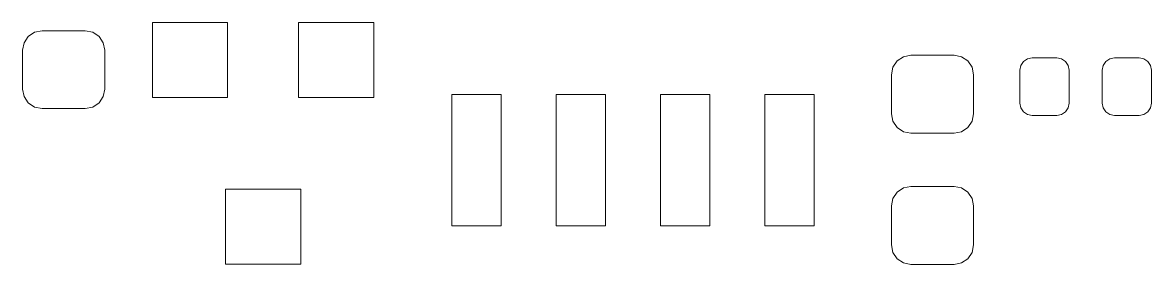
# Model space of a CAD drawing. Header units: millimetres. Extents: x -38 to 35, y -96 to 126.
# Drawn here: x -31.06 to -17.32, y -45.28 to -42.33 of the extents above; entities that cross this region are included whole.
import ezdxf

# ---------------------------------------------------------------- set-up
doc = ezdxf.new("R2010")
doc.units = ezdxf.units.MM
doc.header["$MEASUREMENT"] = 0
doc.layers.add('Layer 1', color=7, linetype='Continuous')

msp = doc.modelspace()

# ---------------------------------------------------------------- linework, layer by layer
at = {"layer": 'Layer 1', "lineweight": 9}
for points, knots in [([(-30.8188, -42.4324), (-30.8188, -42.4324), (-30.9097, -42.4505), (-30.9097, -42.4505), (-30.9097, -42.4505), (-30.9097, -42.4505), (-30.9867, -42.502), (-30.9867, -42.502), (-30.9867, -42.502), (-30.9867, -42.502), (-31.0382, -42.579), (-31.0382, -42.579), (-31.0382, -42.579), (-31.0382, -42.579), (-31.0563, -42.6699), (-31.0563, -42.6699), (-31.0563, -42.6699), (-31.0563, -42.6699), (-31.0563, -43.1449), (-31.0563, -43.1449), (-31.0563, -43.1449), (-31.0563, -43.1449), (-31.0382, -43.2358), (-31.0382, -43.2358), (-31.0382, -43.2358), (-31.0382, -43.2358), (-30.9867, -43.3128), (-30.9867, -43.3128), (-30.9867, -43.3128), (-30.9867, -43.3128), (-30.9097, -43.3643), (-30.9097, -43.3643), (-30.9097, -43.3643), (-30.9097, -43.3643), (-30.8188, -43.3824), (-30.8188, -43.3824), (-30.8188, -43.3824), (-30.8188, -43.3824), (-30.2938, -43.3824), (-30.2938, -43.3824), (-30.2938, -43.3824), (-30.2938, -43.3824), (-30.2029, -43.3643), (-30.2029, -43.3643), (-30.2029, -43.3643), (-30.2029, -43.3643), (-30.1259, -43.3128), (-30.1259, -43.3128), (-30.1259, -43.3128), (-30.1259, -43.3128), (-30.0744, -43.2358), (-30.0744, -43.2358), (-30.0744, -43.2358), (-30.0744, -43.2358), (-30.0563, -43.1449), (-30.0563, -43.1449), (-30.0563, -43.1449), (-30.0563, -43.1449), (-30.0563, -42.6699), (-30.0563, -42.6699), (-30.0563, -42.6699), (-30.0563, -42.6699), (-30.0744, -42.579), (-30.0744, -42.579), (-30.0744, -42.579), (-30.0744, -42.579), (-30.1259, -42.502), (-30.1259, -42.502), (-30.1259, -42.502), (-30.1259, -42.502), (-30.2029, -42.4505), (-30.2029, -42.4505), (-30.2029, -42.4505), (-30.2029, -42.4505), (-30.2938, -42.4324), (-30.2938, -42.4324), (-30.2938, -42.4324), (-30.2938, -42.4324), (-30.8188, -42.4324), (-30.8188, -42.4324)], [0, 0, 0, 0, 0.047619, 0.047619, 0.047619, 0.047619, 0.0952381, 0.0952381, 0.0952381, 0.0952381, 0.1428571, 0.1428571, 0.1428571, 0.1428571, 0.1904762, 0.1904762, 0.1904762, 0.1904762, 0.2380952, 0.2380952, 0.2380952, 0.2380952, 0.2857143, 0.2857143, 0.2857143, 0.2857143, 0.3333333, 0.3333333, 0.3333333, 0.3333333, 0.3809524, 0.3809524, 0.3809524, 0.3809524, 0.4285714, 0.4285714, 0.4285714, 0.4285714, 0.4761905, 0.4761905, 0.4761905, 0.4761905, 0.5238095, 0.5238095, 0.5238095, 0.5238095, 0.5714286, 0.5714286, 0.5714286, 0.5714286, 0.6190476, 0.6190476, 0.6190476, 0.6190476, 0.6666667, 0.6666667, 0.6666667, 0.6666667, 0.7142857, 0.7142857, 0.7142857, 0.7142857, 0.7619048, 0.7619048, 0.7619048, 0.7619048, 0.8095238, 0.8095238, 0.8095238, 0.8095238, 0.8571429, 0.8571429, 0.8571429, 0.8571429, 0.9047619, 0.9047619, 0.9047619, 0.9047619, 1, 1, 1, 1]), ([(-29.4765, -42.3328), (-29.4765, -42.3328), (-29.4765, -43.2472), (-29.4765, -43.2472), (-29.4765, -43.2472), (-29.4765, -43.2472), (-28.5621, -43.2472), (-28.5621, -43.2472), (-28.5621, -43.2472), (-28.5621, -43.2472), (-28.5621, -42.3328), (-28.5621, -42.3328), (-28.5621, -42.3328), (-28.5621, -42.3328), (-29.4765, -42.3328), (-29.4765, -42.3328)], [0, 0, 0, 0, 0.2, 0.2, 0.2, 0.2, 0.4, 0.4, 0.4, 0.4, 0.6, 0.6, 0.6, 0.6, 1, 1, 1, 1]), ([(-27.6985, -42.3328), (-27.6985, -42.3328), (-27.6985, -43.2472), (-27.6985, -43.2472), (-27.6985, -43.2472), (-27.6985, -43.2472), (-26.7841, -43.2472), (-26.7841, -43.2472), (-26.7841, -43.2472), (-26.7841, -43.2472), (-26.7841, -42.3328), (-26.7841, -42.3328), (-26.7841, -42.3328), (-26.7841, -42.3328), (-27.6985, -42.3328), (-27.6985, -42.3328)], [0, 0, 0, 0, 0.2, 0.2, 0.2, 0.2, 0.4, 0.4, 0.4, 0.4, 0.6, 0.6, 0.6, 0.6, 1, 1, 1, 1]), ([(-20.2498, -42.731), (-20.2498, -42.731), (-20.3407, -42.7491), (-20.3407, -42.7491), (-20.3407, -42.7491), (-20.3407, -42.7491), (-20.4177, -42.8006), (-20.4177, -42.8006), (-20.4177, -42.8006), (-20.4177, -42.8006), (-20.4692, -42.8776), (-20.4692, -42.8776), (-20.4692, -42.8776), (-20.4692, -42.8776), (-20.4873, -42.9685), (-20.4873, -42.9685), (-20.4873, -42.9685), (-20.4873, -42.9685), (-20.4873, -43.4435), (-20.4873, -43.4435), (-20.4873, -43.4435), (-20.4873, -43.4435), (-20.4692, -43.5344), (-20.4692, -43.5344), (-20.4692, -43.5344), (-20.4692, -43.5344), (-20.4177, -43.6114), (-20.4177, -43.6114), (-20.4177, -43.6114), (-20.4177, -43.6114), (-20.3407, -43.6629), (-20.3407, -43.6629), (-20.3407, -43.6629), (-20.3407, -43.6629), (-20.2498, -43.681), (-20.2498, -43.681), (-20.2498, -43.681), (-20.2498, -43.681), (-19.7248, -43.681), (-19.7248, -43.681), (-19.7248, -43.681), (-19.7248, -43.681), (-19.6339, -43.6629), (-19.6339, -43.6629), (-19.6339, -43.6629), (-19.6339, -43.6629), (-19.5569, -43.6114), (-19.5569, -43.6114), (-19.5569, -43.6114), (-19.5569, -43.6114), (-19.5054, -43.5344), (-19.5054, -43.5344), (-19.5054, -43.5344), (-19.5054, -43.5344), (-19.4873, -43.4435), (-19.4873, -43.4435), (-19.4873, -43.4435), (-19.4873, -43.4435), (-19.4873, -42.9685), (-19.4873, -42.9685), (-19.4873, -42.9685), (-19.4873, -42.9685), (-19.5054, -42.8776), (-19.5054, -42.8776), (-19.5054, -42.8776), (-19.5054, -42.8776), (-19.5569, -42.8006), (-19.5569, -42.8006), (-19.5569, -42.8006), (-19.5569, -42.8006), (-19.6339, -42.7491), (-19.6339, -42.7491), (-19.6339, -42.7491), (-19.6339, -42.7491), (-19.7248, -42.731), (-19.7248, -42.731), (-19.7248, -42.731), (-19.7248, -42.731), (-20.2498, -42.731), (-20.2498, -42.731)], [0, 0, 0, 0, 0.047619, 0.047619, 0.047619, 0.047619, 0.0952381, 0.0952381, 0.0952381, 0.0952381, 0.1428571, 0.1428571, 0.1428571, 0.1428571, 0.1904762, 0.1904762, 0.1904762, 0.1904762, 0.2380952, 0.2380952, 0.2380952, 0.2380952, 0.2857143, 0.2857143, 0.2857143, 0.2857143, 0.3333333, 0.3333333, 0.3333333, 0.3333333, 0.3809524, 0.3809524, 0.3809524, 0.3809524, 0.4285714, 0.4285714, 0.4285714, 0.4285714, 0.4761905, 0.4761905, 0.4761905, 0.4761905, 0.5238095, 0.5238095, 0.5238095, 0.5238095, 0.5714286, 0.5714286, 0.5714286, 0.5714286, 0.6190476, 0.6190476, 0.6190476, 0.6190476, 0.6666667, 0.6666667, 0.6666667, 0.6666667, 0.7142857, 0.7142857, 0.7142857, 0.7142857, 0.7619048, 0.7619048, 0.7619048, 0.7619048, 0.8095238, 0.8095238, 0.8095238, 0.8095238, 0.8571429, 0.8571429, 0.8571429, 0.8571429, 0.9047619, 0.9047619, 0.9047619, 0.9047619, 1, 1, 1, 1]), ([(-18.9238, -43.3146), (-18.9238, -43.3146), (-18.9124, -43.372), (-18.9124, -43.372), (-18.9124, -43.372), (-18.9124, -43.372), (-18.8799, -43.4207), (-18.8799, -43.4207), (-18.8799, -43.4207), (-18.8799, -43.4207), (-18.8312, -43.4532), (-18.8312, -43.4532), (-18.8312, -43.4532), (-18.8312, -43.4532), (-18.7738, -43.4646), (-18.7738, -43.4646), (-18.7738, -43.4646), (-18.7738, -43.4646), (-18.4738, -43.4646), (-18.4738, -43.4646), (-18.4738, -43.4646), (-18.4738, -43.4646), (-18.4164, -43.4532), (-18.4164, -43.4532), (-18.4164, -43.4532), (-18.4164, -43.4532), (-18.3677, -43.4207), (-18.3677, -43.4207), (-18.3677, -43.4207), (-18.3677, -43.4207), (-18.3352, -43.372), (-18.3352, -43.372), (-18.3352, -43.372), (-18.3352, -43.372), (-18.3238, -43.3146), (-18.3238, -43.3146), (-18.3238, -43.3146), (-18.3238, -43.3146), (-18.3238, -42.9146), (-18.3238, -42.9146), (-18.3238, -42.9146), (-18.3238, -42.9146), (-18.3352, -42.8572), (-18.3352, -42.8572), (-18.3352, -42.8572), (-18.3352, -42.8572), (-18.3677, -42.8085), (-18.3677, -42.8085), (-18.3677, -42.8085), (-18.3677, -42.8085), (-18.4164, -42.776), (-18.4164, -42.776), (-18.4164, -42.776), (-18.4164, -42.776), (-18.4738, -42.7646), (-18.4738, -42.7646), (-18.4738, -42.7646), (-18.4738, -42.7646), (-18.7738, -42.7646), (-18.7738, -42.7646), (-18.7738, -42.7646), (-18.7738, -42.7646), (-18.8312, -42.776), (-18.8312, -42.776), (-18.8312, -42.776), (-18.8312, -42.776), (-18.8799, -42.8085), (-18.8799, -42.8085), (-18.8799, -42.8085), (-18.8799, -42.8085), (-18.9124, -42.8572), (-18.9124, -42.8572), (-18.9124, -42.8572), (-18.9124, -42.8572), (-18.9238, -42.9146), (-18.9238, -42.9146), (-18.9238, -42.9146), (-18.9238, -42.9146), (-18.9238, -43.3146), (-18.9238, -43.3146)], [0, 0, 0, 0, 0.047619, 0.047619, 0.047619, 0.047619, 0.0952381, 0.0952381, 0.0952381, 0.0952381, 0.1428571, 0.1428571, 0.1428571, 0.1428571, 0.1904762, 0.1904762, 0.1904762, 0.1904762, 0.2380952, 0.2380952, 0.2380952, 0.2380952, 0.2857143, 0.2857143, 0.2857143, 0.2857143, 0.3333333, 0.3333333, 0.3333333, 0.3333333, 0.3809524, 0.3809524, 0.3809524, 0.3809524, 0.4285714, 0.4285714, 0.4285714, 0.4285714, 0.4761905, 0.4761905, 0.4761905, 0.4761905, 0.5238095, 0.5238095, 0.5238095, 0.5238095, 0.5714286, 0.5714286, 0.5714286, 0.5714286, 0.6190476, 0.6190476, 0.6190476, 0.6190476, 0.6666667, 0.6666667, 0.6666667, 0.6666667, 0.7142857, 0.7142857, 0.7142857, 0.7142857, 0.7619048, 0.7619048, 0.7619048, 0.7619048, 0.8095238, 0.8095238, 0.8095238, 0.8095238, 0.8571429, 0.8571429, 0.8571429, 0.8571429, 0.9047619, 0.9047619, 0.9047619, 0.9047619, 1, 1, 1, 1]), ([(-17.9238, -43.3146), (-17.9238, -43.3146), (-17.9124, -43.372), (-17.9124, -43.372), (-17.9124, -43.372), (-17.9124, -43.372), (-17.8799, -43.4207), (-17.8799, -43.4207), (-17.8799, -43.4207), (-17.8799, -43.4207), (-17.8312, -43.4532), (-17.8312, -43.4532), (-17.8312, -43.4532), (-17.8312, -43.4532), (-17.7738, -43.4646), (-17.7738, -43.4646), (-17.7738, -43.4646), (-17.7738, -43.4646), (-17.4738, -43.4646), (-17.4738, -43.4646), (-17.4738, -43.4646), (-17.4738, -43.4646), (-17.4164, -43.4532), (-17.4164, -43.4532), (-17.4164, -43.4532), (-17.4164, -43.4532), (-17.3677, -43.4207), (-17.3677, -43.4207), (-17.3677, -43.4207), (-17.3677, -43.4207), (-17.3352, -43.372), (-17.3352, -43.372), (-17.3352, -43.372), (-17.3352, -43.372), (-17.3238, -43.3146), (-17.3238, -43.3146), (-17.3238, -43.3146), (-17.3238, -43.3146), (-17.3238, -42.9146), (-17.3238, -42.9146), (-17.3238, -42.9146), (-17.3238, -42.9146), (-17.3352, -42.8572), (-17.3352, -42.8572), (-17.3352, -42.8572), (-17.3352, -42.8572), (-17.3677, -42.8085), (-17.3677, -42.8085), (-17.3677, -42.8085), (-17.3677, -42.8085), (-17.4164, -42.776), (-17.4164, -42.776), (-17.4164, -42.776), (-17.4164, -42.776), (-17.4738, -42.7646), (-17.4738, -42.7646), (-17.4738, -42.7646), (-17.4738, -42.7646), (-17.7738, -42.7646), (-17.7738, -42.7646), (-17.7738, -42.7646), (-17.7738, -42.7646), (-17.8312, -42.776), (-17.8312, -42.776), (-17.8312, -42.776), (-17.8312, -42.776), (-17.8799, -42.8085), (-17.8799, -42.8085), (-17.8799, -42.8085), (-17.8799, -42.8085), (-17.9124, -42.8572), (-17.9124, -42.8572), (-17.9124, -42.8572), (-17.9124, -42.8572), (-17.9238, -42.9146), (-17.9238, -42.9146), (-17.9238, -42.9146), (-17.9238, -42.9146), (-17.9238, -43.3146), (-17.9238, -43.3146)], [0, 0, 0, 0, 0.047619, 0.047619, 0.047619, 0.047619, 0.0952381, 0.0952381, 0.0952381, 0.0952381, 0.1428571, 0.1428571, 0.1428571, 0.1428571, 0.1904762, 0.1904762, 0.1904762, 0.1904762, 0.2380952, 0.2380952, 0.2380952, 0.2380952, 0.2857143, 0.2857143, 0.2857143, 0.2857143, 0.3333333, 0.3333333, 0.3333333, 0.3333333, 0.3809524, 0.3809524, 0.3809524, 0.3809524, 0.4285714, 0.4285714, 0.4285714, 0.4285714, 0.4761905, 0.4761905, 0.4761905, 0.4761905, 0.5238095, 0.5238095, 0.5238095, 0.5238095, 0.5714286, 0.5714286, 0.5714286, 0.5714286, 0.6190476, 0.6190476, 0.6190476, 0.6190476, 0.6666667, 0.6666667, 0.6666667, 0.6666667, 0.7142857, 0.7142857, 0.7142857, 0.7142857, 0.7619048, 0.7619048, 0.7619048, 0.7619048, 0.8095238, 0.8095238, 0.8095238, 0.8095238, 0.8571429, 0.8571429, 0.8571429, 0.8571429, 0.9047619, 0.9047619, 0.9047619, 0.9047619, 1, 1, 1, 1]), ([(-20.2498, -44.331), (-20.2498, -44.331), (-20.3407, -44.3491), (-20.3407, -44.3491), (-20.3407, -44.3491), (-20.3407, -44.3491), (-20.4177, -44.4006), (-20.4177, -44.4006), (-20.4177, -44.4006), (-20.4177, -44.4006), (-20.4692, -44.4776), (-20.4692, -44.4776), (-20.4692, -44.4776), (-20.4692, -44.4776), (-20.4873, -44.5685), (-20.4873, -44.5685), (-20.4873, -44.5685), (-20.4873, -44.5685), (-20.4873, -45.0435), (-20.4873, -45.0435), (-20.4873, -45.0435), (-20.4873, -45.0435), (-20.4692, -45.1344), (-20.4692, -45.1344), (-20.4692, -45.1344), (-20.4692, -45.1344), (-20.4177, -45.2114), (-20.4177, -45.2114), (-20.4177, -45.2114), (-20.4177, -45.2114), (-20.3407, -45.2629), (-20.3407, -45.2629), (-20.3407, -45.2629), (-20.3407, -45.2629), (-20.2498, -45.281), (-20.2498, -45.281), (-20.2498, -45.281), (-20.2498, -45.281), (-19.7248, -45.281), (-19.7248, -45.281), (-19.7248, -45.281), (-19.7248, -45.281), (-19.6339, -45.2629), (-19.6339, -45.2629), (-19.6339, -45.2629), (-19.6339, -45.2629), (-19.5569, -45.2114), (-19.5569, -45.2114), (-19.5569, -45.2114), (-19.5569, -45.2114), (-19.5054, -45.1344), (-19.5054, -45.1344), (-19.5054, -45.1344), (-19.5054, -45.1344), (-19.4873, -45.0435), (-19.4873, -45.0435), (-19.4873, -45.0435), (-19.4873, -45.0435), (-19.4873, -44.5685), (-19.4873, -44.5685), (-19.4873, -44.5685), (-19.4873, -44.5685), (-19.5054, -44.4776), (-19.5054, -44.4776), (-19.5054, -44.4776), (-19.5054, -44.4776), (-19.5569, -44.4006), (-19.5569, -44.4006), (-19.5569, -44.4006), (-19.5569, -44.4006), (-19.6339, -44.3491), (-19.6339, -44.3491), (-19.6339, -44.3491), (-19.6339, -44.3491), (-19.7248, -44.331), (-19.7248, -44.331), (-19.7248, -44.331), (-19.7248, -44.331), (-20.2498, -44.331), (-20.2498, -44.331)], [0, 0, 0, 0, 0.047619, 0.047619, 0.047619, 0.047619, 0.0952381, 0.0952381, 0.0952381, 0.0952381, 0.1428571, 0.1428571, 0.1428571, 0.1428571, 0.1904762, 0.1904762, 0.1904762, 0.1904762, 0.2380952, 0.2380952, 0.2380952, 0.2380952, 0.2857143, 0.2857143, 0.2857143, 0.2857143, 0.3333333, 0.3333333, 0.3333333, 0.3333333, 0.3809524, 0.3809524, 0.3809524, 0.3809524, 0.4285714, 0.4285714, 0.4285714, 0.4285714, 0.4761905, 0.4761905, 0.4761905, 0.4761905, 0.5238095, 0.5238095, 0.5238095, 0.5238095, 0.5714286, 0.5714286, 0.5714286, 0.5714286, 0.6190476, 0.6190476, 0.6190476, 0.6190476, 0.6666667, 0.6666667, 0.6666667, 0.6666667, 0.7142857, 0.7142857, 0.7142857, 0.7142857, 0.7619048, 0.7619048, 0.7619048, 0.7619048, 0.8095238, 0.8095238, 0.8095238, 0.8095238, 0.8571429, 0.8571429, 0.8571429, 0.8571429, 0.9047619, 0.9047619, 0.9047619, 0.9047619, 1, 1, 1, 1]), ([(-28.5875, -44.3648), (-28.5875, -44.3648), (-28.5875, -45.2792), (-28.5875, -45.2792), (-28.5875, -45.2792), (-28.5875, -45.2792), (-27.6731, -45.2792), (-27.6731, -45.2792), (-27.6731, -45.2792), (-27.6731, -45.2792), (-27.6731, -44.3648), (-27.6731, -44.3648), (-27.6731, -44.3648), (-27.6731, -44.3648), (-28.5875, -44.3648), (-28.5875, -44.3648)], [0, 0, 0, 0, 0.2, 0.2, 0.2, 0.2, 0.4, 0.4, 0.4, 0.4, 0.6, 0.6, 0.6, 0.6, 1, 1, 1, 1])]:
    msp.add_open_spline(points, degree=3, knots=knots, dxfattribs=at)
at = {"layer": 'Layer 1', "color": 250, "lineweight": 9}
for points in [[(-25.2353, -44.8095), (-25.2353, -44.8095), (-25.2353, -43.2095), (-25.2353, -43.2095), (-25.2353, -43.2095), (-25.2353, -43.2095), (-25.8353, -43.2095), (-25.8353, -43.2095), (-25.8353, -43.2095), (-25.8353, -43.2095), (-25.8353, -44.8095), (-25.8353, -44.8095), (-25.8353, -44.8095), (-25.8353, -44.8095), (-25.2353, -44.8095), (-25.2353, -44.8095)], [(-23.9653, -44.8095), (-23.9653, -44.8095), (-23.9653, -43.2095), (-23.9653, -43.2095), (-23.9653, -43.2095), (-23.9653, -43.2095), (-24.5653, -43.2095), (-24.5653, -43.2095), (-24.5653, -43.2095), (-24.5653, -43.2095), (-24.5653, -44.8095), (-24.5653, -44.8095), (-24.5653, -44.8095), (-24.5653, -44.8095), (-23.9653, -44.8095), (-23.9653, -44.8095)], [(-22.6953, -44.8095), (-22.6953, -44.8095), (-22.6953, -43.2095), (-22.6953, -43.2095), (-22.6953, -43.2095), (-22.6953, -43.2095), (-23.2953, -43.2095), (-23.2953, -43.2095), (-23.2953, -43.2095), (-23.2953, -43.2095), (-23.2953, -44.8095), (-23.2953, -44.8095), (-23.2953, -44.8095), (-23.2953, -44.8095), (-22.6953, -44.8095), (-22.6953, -44.8095)], [(-21.4253, -44.8095), (-21.4253, -44.8095), (-21.4253, -43.2095), (-21.4253, -43.2095), (-21.4253, -43.2095), (-21.4253, -43.2095), (-22.0253, -43.2095), (-22.0253, -43.2095), (-22.0253, -43.2095), (-22.0253, -43.2095), (-22.0253, -44.8095), (-22.0253, -44.8095), (-22.0253, -44.8095), (-22.0253, -44.8095), (-21.4253, -44.8095), (-21.4253, -44.8095)]]:
    msp.add_open_spline(points, degree=3, knots=[0, 0, 0, 0, 0.2, 0.2, 0.2, 0.2, 0.4, 0.4, 0.4, 0.4, 0.6, 0.6, 0.6, 0.6, 1, 1, 1, 1], dxfattribs=at)

doc.saveas('drawing.dxf')
